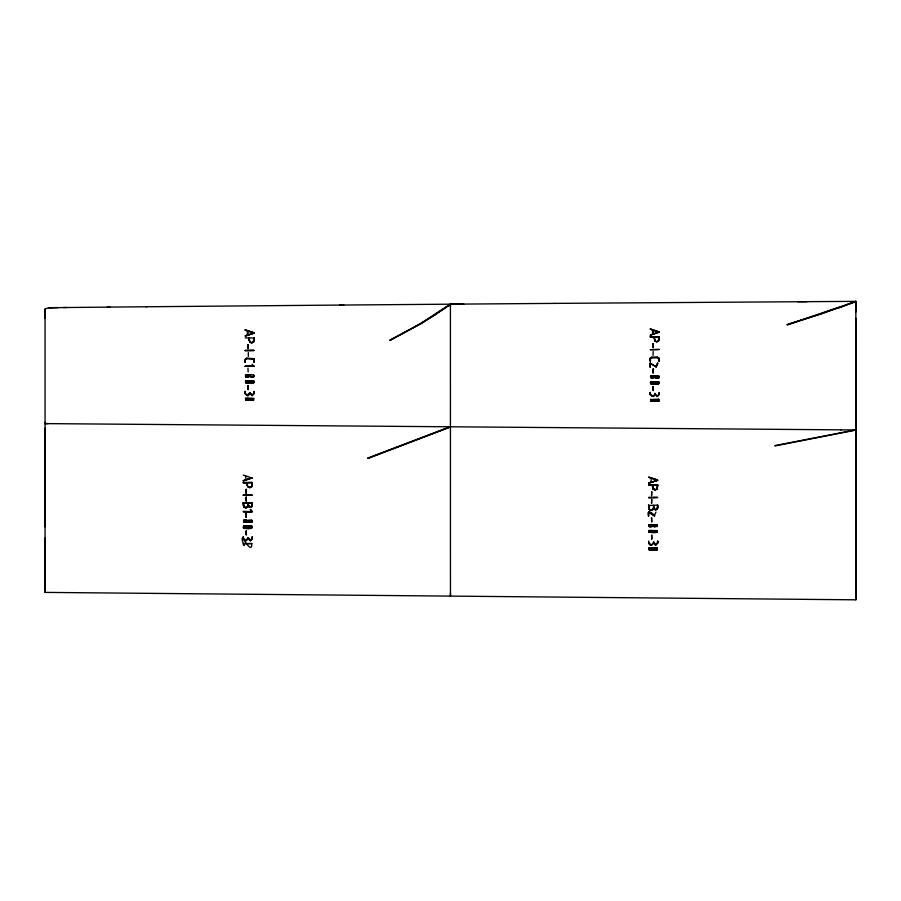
<?xml version="1.0" encoding="UTF-8"?>
<svg xmlns="http://www.w3.org/2000/svg" width="901" height="901" viewBox="0 0 901 901"><rect width="100%" height="100%" fill="white"/><g stroke="black" fill="none" stroke-linecap="round" stroke-linejoin="round"><path stroke-width="1.35" d="M45.05 526.792L45.05 428.223M51.008 307.68L49.037 307.827A20.385 20.036 3.5 0 0 45.05 308.942L45.05 592.396L855.86 599.818L855.894 341.209M245.252 540.33L246.255 540.713L243.135 538.73L243.45 536.636L243.09 538.607L245.354 540.454L243.135 538.73M247.189 395.291L245.061 393.478L247.144 395.46L248.282 395.505L247.144 395.562L248.135 395.269M254.105 366.335L245.162 366.324L254.105 366.335L252.066 364.274M650.263 392.442C648.168 395.122 654.813 397.296 652.211 396.192M650.229 337.008L659.172 336.692L650.229 336.715M658.699 383.713L650.691 383.736L658.699 383.375M650.691 376.19L653.833 375.863L650.691 375.852M655.466 375.92C656.131 377.294 649.238 379.884 650.691 375.999L653.822 375.897M650.522 376.021C649.508 377.789 654.351 379.265 655.59 376.032L658.699 376.055C660.14 380.222 653.338 377.057 653.946 375.908M658.868 376.032C661.075 379.873 650.072 376.911 658.699 377.891M245.624 400.235L253.643 400.067L245.624 399.898M245.624 382.688L253.812 382.542L245.624 382.587L245.635 380.853L245.624 382.734L253.631 382.745L253.643 380.864L253.463 382.576M248.642 375.143L250.624 376.573L248.766 374.861L245.624 374.861L248.766 375.007L250.501 376.742C257.562 377.373 251.683 373.003 250.501 375.221C251.323 373.555 246.108 379.603 250.624 375.165M250.501 376.517L253.643 376.855L250.624 376.573M254.105 338.033L245.162 337.898M650.691 377.542L650.86 376.021M243.27 482.835L252.212 482.485L243.27 482.452M243.743 520.541L246.874 520.226L243.732 520.26L243.901 522.073L243.574 520.384M243.743 545.33C237.154 524.438 252.246 558.417 251.751 543.528L243.574 543.528L243.563 545.218M251.908 527.885L251.92 526.195L251.739 527.907L243.732 527.873L243.563 526.218L251.751 526.218C253.204 532.423 231.951 524.821 251.582 527.828M245.162 350.703L254.105 350.388L245.162 350.365M245.624 380.718L253.643 380.74L245.793 380.875M245.624 376.855C253.733 375.165 243.833 379.591 245.635 375.007L248.766 375.199M245.624 398.602L253.643 398.614L245.635 398.265M251.751 520.598L248.608 520.587L251.751 520.26C253.586 523.751 247.156 522.4 246.874 520.226M251.739 521.927L248.608 522.017M252.212 503.062L243.27 503.085L252.212 502.735M450.477 593.117L450.455 596.113L450.41 304.087L450.466 306.824M648.664 485.031L657.617 484.975L656.897 489.097M657.617 505.146L648.675 505.484M649.306 526.454L649.148 524.754L652.279 524.619L649.137 524.652L648.968 526.454M649.137 548.18L657.156 547.864L657.313 549.655L649.137 549.835L657.144 549.486M650.691 382.058L658.699 382.08L650.691 381.72M654.013 526.635L652.392 524.664L654.013 526.499L657.144 526.274L654.013 526.635L657.313 526.443L657.156 524.776L654.013 524.81C653.36 526.894 647.932 528.211 649.148 524.754M655.568 376.213L658.699 376.224L655.568 375.875M657.144 532.074L649.137 532.052M658.699 399.301L650.691 399.627L658.699 399.47M659.172 349.385L650.229 349.712L659.172 349.554M45.05 592.396L45.14 537.976M246.874 521.893L243.732 522.22L246.998 522.163L248.485 520.305L246.84 522.073L248.642 520.395L251.751 520.429M254.105 337.695L254.105 340.353M649.137 526.589L652.301 526.421L649.137 526.454M243.27 495.347L252.212 495.212L243.27 495.009M243.743 526.364L251.751 526.049L243.743 526.026M243.743 543.72L251.908 543.607M648.675 497.735L657.617 497.42L648.675 497.397M649.137 530.768L657.144 530.79L649.137 530.43M654.013 524.979L657.144 524.99L654.013 524.641M657.617 485.155L648.675 485.177L657.617 484.828M657.144 548.202L657.144 549.723M248.147 395.562C249.419 395.179 250.579 390.662 250.129 393.455L248.192 395.449M657.066 396.294L659.172 394.413L657.302 396.53M655.05 340.927L654.036 336.884L654.813 341.13L656.683 341.93L658.563 341.175L659.341 339.328M243.27 511.385L252.167 511.7L250.309 509.617L252.303 511.554L243.27 511.768L252.212 511.712L250.365 509.527M251.998 395.28L254.105 393.388L252.235 395.471M247.392 506.891L245.748 507.59L248.406 505.348L248.237 502.871L247.516 506.981L245.759 507.68L244.002 506.97M247.629 507.162L248.406 505.348L248.068 502.938M253.789 358.677L245.477 358.621L244.993 362.247L245.331 359.769L246.649 358.294M250.343 540.679L252.212 538.561L250.343 540.679L248.113 538.742L248.068 537.615L248.406 538.629C243.101 544.384 248.766 534.575 250.219 540.577L252.212 538.561L252.212 536.636L252.043 538.64M648.675 505.112L649.407 509.392C652.955 511.61 652.977 505.81 655.624 509.538L657.448 507.725M655.748 545.071L657.617 542.999L655.748 545.116L653.507 542.898L651.569 544.914M657.786 543.033L657.786 541.096L657.493 542.909M248.09 486.686L249.735 487.295L251.368 486.641L252.212 485.132L252.043 482.643M657.448 487.407L656.773 489.006L655.128 489.66C651.344 489.727 651.952 478.6 653.259 489.266L655.128 490.031L657.009 489.277L657.786 484.997M650.139 363.362L656.221 366.898L657.831 363.261M657.527 363.137L655.984 366.977L657.685 363.182M648.765 511.914C663.429 524.281 645.217 503.693 648.675 515.991M650.522 381.911C648.01 384.468 661.03 385.932 658.699 381.866L650.691 381.889M650.86 399.436L650.86 401.136L650.522 399.436M650.691 401.294L658.699 401.272L650.691 401.294L658.699 401.091L658.53 399.447M656.683 341.603L655.05 340.893M653.293 396.44L655.061 394.3L657.302 396.294L655.072 394.57L655.027 393.444L655.365 394.458L653.202 396.586M655.568 377.891L653.833 376.01M655.365 394.424L657.178 396.429L659.172 394.413L659.172 392.453L659.003 394.424M658.868 377.688L658.53 376.032M658.53 381.923L658.53 383.578M658.699 399.436L658.699 401.17L658.868 399.458M855.916 428.808L855.86 429.968L840.61 429.845M655.973 512.05L654.363 515.609M245.793 376.674L245.793 375.019M245.793 400.1L245.455 398.411L253.812 398.422L253.631 400.134L245.624 400.123L245.793 398.445M250.298 393.444C255.805 400.055 249.036 389.131 248 395.224M251.998 395.505L254.273 393.41M253.8 376.731L253.812 375.041M253.463 375.075L253.643 376.855M654.667 515.744L648.675 512.117M253.372 342.076L251.627 342.718L253.26 341.941L253.936 337.864M243.27 505.36L243.27 502.848L243.878 507.15L245.748 507.916L247.629 507.117M648.506 505.281L649.283 509.572L651.153 510.338L653.034 509.583L653.811 507.714L652.797 509.347M46.244 423.605L45.106 423.605L45.118 422.344M243.563 522.062L243.743 520.361M243.912 526.173L243.563 527.851L243.574 526.173M243.901 522.073L246.773 521.916M243.912 520.384L246.874 520.373L248.732 521.961M243.563 543.573L243.732 545.24M246.75 520.508L248.608 522.107L251.751 522.017M248.068 505.348L248.699 506.835L250.219 507.443L251.751 506.79L252.212 502.882L243.101 502.871M250.219 507.443L252.043 505.315M251.514 506.61L250.219 507.117L248.406 505.303M252.043 502.904L252.212 505.382M251.57 520.451L251.57 522.096M650.398 358.789C650.871 365.209 648.495 356.976 651.716 357.314M648.968 530.621L648.968 532.266L657.144 532.401M648.968 532.266C657.336 533.246 657.854 532.153 657.156 530.576L649.137 530.599L649.137 532.288M648.968 547.988L649.306 549.678L649.306 547.988M648.968 549.666L656.975 549.7M648.697 541.039L648.652 543.066C650.004 547.571 654.802 543.168 653.473 542.053M653.811 542.053L655.511 545.116L653.766 542.898M651.164 510.101L652.91 509.493C655.083 505.146 652.301 504.38 654.103 509.245L655.624 509.865L654.227 509.054M655.624 509.865L657.156 509.256L657.786 507.725M657.617 507.792L657.617 505.371M656.975 526.477L656.975 524.799L657.313 526.488M656.975 548.056L649.137 548.011M249.735 487.295L247.978 486.731L247.246 485.02M658.327 340.938L659.003 336.85M655.128 489.705L653.495 488.995M245.714 358.891L246.649 358.474M251.616 342.605L249.982 341.896L248.969 337.852L249.746 342.166L251.616 342.932L253.496 342.143M251.368 486.698L249.723 487.34L251.492 486.743L252.043 485.11M251.604 486.878L249.723 487.678L251.604 486.878L252.212 482.621L243.27 482.688M243.202 475.109L252.156 478.037M657.674 480.368L648.72 483.15L657.662 480.278L648.686 477.158L657.674 479.996L648.63 477.339M657.572 480.267L648.63 482.959M245.218 329.879L254.161 332.829L245.218 336.096L254.048 333.201M659.115 332.176L650.184 329.135L659.228 332.176L650.285 335.093L659.217 332.086M659.205 331.906L650.285 328.865M650.06 358.835L650.668 357.742M650.218 358.846L651.716 357.539L658.732 357.832M658.44 340.995L659.172 336.839L650.218 336.895M253.384 341.997L254.105 340.285M253.496 342.177L254.273 340.296M652.91 509.392L653.642 507.691M657.032 509.155L657.617 507.702M251.627 506.745L252.381 505.315M650.759 544.891C645.994 539.586 650.747 546.625 651.513 544.823M247.009 395.505L245.061 393.478L245.196 391.417M650.353 394.289L650.409 392.464M245.117 393.478L245.004 391.439M243.371 538.516L245.354 540.454M655.14 394.356L653.202 396.192M245.252 540.42L248.192 538.505L250.106 540.679M250.523 375.03L248.744 376.719L245.624 376.719M652.245 526.466L653.912 524.675M654.013 526.409L652.279 524.754L649.137 524.844M652.347 396.249L650.128 394.503M450.41 304.087L420.305 323.707L389.896 340.387L420.418 323.831M443.01 309.516L450.455 304.178L555.117 303.389M648.799 542.886L650.623 545.037L651.783 545.105M435.341 314.246L450.568 304.335M435.498 314.517L443.033 309.471M420.407 323.876L435.521 314.472L420.463 323.932L389.851 340.274M656.683 341.716L658.44 341.074M650.657 357.821L657.685 357.325M656.885 489.187L655.14 489.806L653.371 489.085L652.651 487.373M655.635 509.82L657.156 509.211M251.48 486.833L249.723 487.531L247.854 486.912L247.077 485.042M245.748 507.916L247.505 507.072M367.788 458.339L450.5 426.871L367.833 458.429M367.743 458.136L450.41 426.714M838.887 307.86L855.905 301.441L787.192 324.856L821.735 313.751L855.927 301.553M821.633 313.48L838.763 307.5M650.285 335.093L659.115 331.805M243.225 480.616L252.201 477.767L243.326 480.897M243.281 480.796L252.257 477.947M821.678 313.559L787.102 324.563M774.95 445.567L855.826 429.867M855.882 430.07L775.029 445.95M245.579 475.717L245.917 479.895M247.415 482.677L247.077 485.087M246.424 489.423L246.255 493.309L246.255 489.356M246.086 493.241L246.086 489.423M246.424 500.956L246.255 497.07L246.086 500.956M246.424 513.536L246.255 517.422L246.086 513.536M246.424 534.71L246.255 530.835L246.086 534.71M651.322 478.048L650.984 482.238M651.817 491.743L651.479 495.618M651.817 499.481L651.479 503.355M648.844 512.095L648.506 515.969L648.506 512.095M651.479 517.861L651.817 521.78M651.817 535.273L651.817 539.181M657.448 541.096L657.786 543.078M657.448 543.033L655.511 544.835M49.037 307.827L66.595 307.511M247.471 330.87L247.471 335.127L247.809 330.904M248.316 344.711L247.978 348.608L247.978 344.711M248.316 356.368L248.316 352.471M253.936 362.225L253.936 359.792L252.618 358.53M247.978 368.104L248.147 371.933M247.978 385.605L248.316 389.536L248.316 385.605M253.936 391.462L254.105 393.388M652.538 329.845L652.707 334.136L652.876 329.845M653.034 343.675L653.202 347.628L653.371 343.709M653.202 351.458L653.034 355.388M659.003 361.245L659.003 358.812L657.674 357.551M650.06 363.182L650.06 367.124L650.398 363.227M653.371 369.083L653.202 373.003L653.202 369.027M653.034 372.946L653.034 369.083M653.034 386.608L653.371 390.55L653.371 386.608M243.428 538.607L243.281 536.613M51.042 307.68L52.044 307.658M52.213 307.646L53.114 307.635M63.498 307.545L110.035 307.106M107.264 307.128L146.84 306.757M146.266 306.768L343.81 305.034M339.722 305.067L463.801 304.076M57.754 307.601L53.384 307.635M797.926 301.734L855.86 301.362L855.894 311.87M554.836 303.389L807.059 301.677M45.05 423.605L841.241 429.845M245.162 350.534L254.105 350.545M651.716 357.201L657.685 357.179L659.341 358.846M246.649 358.181L253.665 358.733L254.105 362.281M246.649 358.519L253.665 358.812M254.105 366.245L245.162 366.324M653.214 396.294L650.409 394.424M243.27 495.178L252.212 495.212M648.664 497.566L657.617 497.589M48.237 423.628L46.447 423.605M653.473 543.055L653.642 542.03M245.185 329.969L254.048 332.829M245.117 330.16L254.082 333.111L245.14 335.825M649.283 509.527L651.153 510.281M250.219 507.308L248.237 505.281M245.759 507.545L244.115 506.925L243.439 502.871M651.153 510.191L649.52 509.29L648.844 507.747M249.87 341.997L251.616 342.785M656.165 366.696L650.229 363.171L650.229 367.146M653.709 376.145L655.568 377.744M250.129 393.377L252.111 395.415M655.061 394.3L655.196 393.422M652.482 487.396L653.259 489.232L655.128 489.986L653.371 489.175L652.651 484.952M243.27 505.258L243.991 507.06M652.82 487.441L653.495 489.04M654.926 340.995L654.205 336.828M658.732 357.753L659.172 361.301M249.138 340.274L249.859 342.076M253.789 358.643L254.273 359.826M45.05 309.032L45.118 318.267M650.691 399.458L650.691 401.148M855.86 301.362L855.86 599.818M855.894 318.323L855.894 340.094M658.868 381.889L658.868 383.578M657.786 505.303L657.786 507.77M657.448 484.997L657.448 487.452M657.448 505.303L657.448 507.77M657.313 548.011L657.313 549.7M653.642 505.27L653.642 507.781M653.202 343.653L653.202 347.628M653.202 386.597L653.202 390.572M652.707 329.834L652.707 334.136M651.648 491.721L651.648 495.685M651.648 499.458L651.648 503.422M651.648 517.838L651.648 521.803M651.648 535.25L651.648 539.203M650.86 381.878L650.86 383.567M650.691 381.855L650.691 383.589M650.229 358.778L650.218 361.29M650.072 392.453L650.038 394.447M649.306 530.576L649.306 532.266M649.148 547.966L649.137 549.689M648.844 505.281L648.844 507.702M254.105 391.439L254.105 393.467M253.812 380.886L253.8 382.576M251.92 520.406L251.908 522.096M249.138 337.83L249.138 340.353M248.147 344.655L248.147 348.631M248.147 385.583L248.147 389.559M248.237 537.593L248.237 538.652M247.64 330.847L247.64 335.149M247.415 485.087L247.246 482.609L247.246 485.11M246.255 497.07L246.255 501.024M246.255 513.469L246.255 517.422M246.255 530.835L246.255 534.789M245.342 391.451L245.309 393.433M245.162 359.747L245.162 362.27M243.912 543.528L243.901 545.218"/></g></svg>
